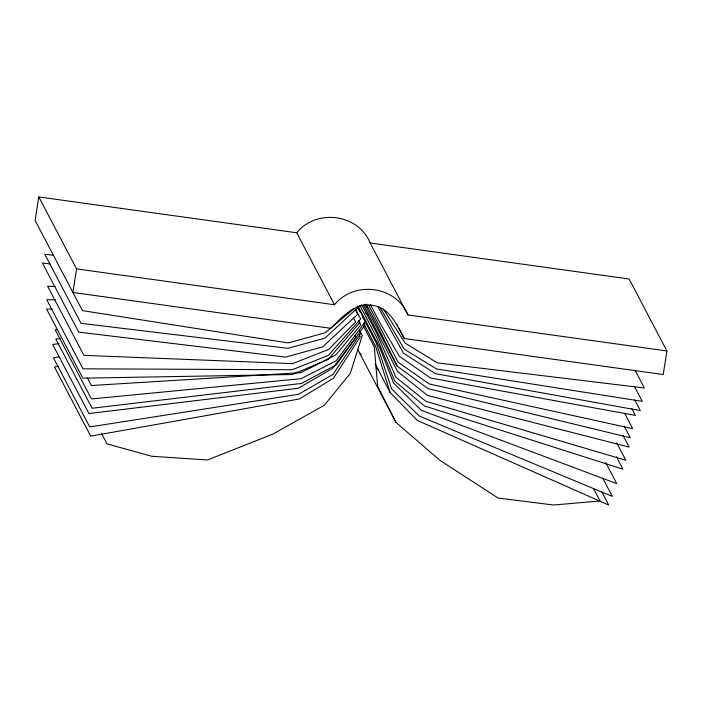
<?xml version="1.0" encoding="UTF-8"?>
<svg xmlns="http://www.w3.org/2000/svg" width="702" height="702" viewBox="0 0 702 702"><rect width="100%" height="100%" fill="white"/><g stroke="black" fill="none" stroke-linecap="round" stroke-linejoin="round"><path stroke-width="1.05" d="M38.785 196.929L76.571 268.892L72.885 292.462L330.817 328.317C341.865 317.479 354.536 302.474 371.955 305.23C389.294 307.248 397.069 325.096 404.273 338.522L663.214 374.517L666.9 350.956L407.959 314.961L370.173 242.989C358.371 213.733 316.26 208.485 296.727 232.783L38.785 196.929L35.1 220.489L82.467 310.626L288.232 342.927L325.263 332.739L354.212 308.468M76.571 268.892L334.503 304.747C354.036 280.449 396.156 285.696 407.959 314.961M360.1 305.44L324.991 338.127L287.96 348.324L81.055 323.35L44.761 254.229L53.431 255.274M58.766 366.268L54.466 367.032L90.751 436.153L299.35 398.973L333.336 378.369L360.301 336.925L359.292 335.012M58.845 356.967L53.431 357.818L89.716 426.939L298.675 394.278L332.967 374.403L360.609 333.511L359.599 331.59M59.047 343.682L52.659 344.454L88.943 413.566L298.332 388.241L332.616 368.366L355.984 337.223L354.975 335.302M60.144 338.618L55.8 339.127L92.094 408.248L301.5 383.432L336.284 364.821L365.049 324.921L364.04 322.999M57.38 329.624L55.204 329.835L91.488 398.955L301.053 378.694L336.109 360.828L365.514 321.516L357.45 306.16M52.062 308.959L46.586 309.055L82.871 378.176L292.339 374.508L328.273 359.398L359.907 322.367L358.897 320.445M55.476 299.728L46.709 299.693L83.003 368.813L292.26 369.726L328.404 355.379L360.626 319.006L355.589 309.406M55.221 286.53L47.613 286.223L83.898 355.344L292.673 363.636L328.817 349.298L355.624 321.964L353.606 318.129M49.974 263.917L42.392 263.004L78.677 332.125L285.591 357.099L322.622 346.911L357.73 314.215L355.212 309.415M370.173 242.989L629.115 278.984L666.9 350.956M364.847 304.686L397.095 366.119L427.966 388.618L630.317 437.794L624.271 426.272M364.645 305.028L367.207 307.081M365.681 313.004L368.243 315.058M357.678 349.359L359.661 353.264L361.319 354.694M376.202 367.55L378.685 369.691M359.661 353.264L395.954 422.385L439.785 460.24L498.008 498.008L553.58 505.019L600.043 500.965L593.497 488.478M375.052 363.776L390.172 392.576L417.33 420.437L608.766 505.071L601.711 491.637M380.581 308.283L404.185 349.14L436.521 368.971L642.277 401.36L634.213 386.003M635.292 370.717L644.366 387.995L437.469 362.934L405.133 343.102L383.327 309.108M634.783 400.017L640.329 410.582L435.389 373.666L403.431 353.106L378.027 306.906M631.853 408.687L635.38 415.408L430.528 377.992L399.254 356.195L380.484 323.824L370.402 304.624M624.613 413.311L632.678 428.676L429.308 383.985L398.034 362.188L368.857 305.467M623.148 435.591L629.194 447.113L427.448 395.401L397.516 371.402L363.443 305.037M616.725 442.927L625.798 460.214L425.912 401.316L395.981 377.316L376.746 333.424L361.627 304.624M616.409 456.695L622.955 469.182L424.333 405.87L394.84 381.195L376.377 336.837L360.249 306.116M605.686 462.539L616.777 483.66L421.297 410.293L393.638 383.064L379.677 347.499L358.002 306.221M602.746 478.159L612.319 496.402L419.278 416.058L391.628 388.829L376.228 342.83L362.618 316.909M396.709 324.131L397.718 326.053M398.727 327.974L404.273 338.522M366.146 304.089L376.219 323.289L397.095 366.119M357.581 307.309L360.1 312.109M363.978 324.131L375.579 346.209L390.172 392.576M363.232 325.754L374.324 346.876L377.606 386.249L395.954 422.385M359.222 322.078L360.731 324.956L336.039 354.756L300.982 372.622L91.339 385.521L87.302 377.843M359.757 330.712L362.276 335.512L350.289 373.42L324.289 405.308L272.964 434.038L207.573 459.95L151.623 456.256L107.011 443.866L101.465 433.301M296.727 232.783L334.503 304.747"/></g></svg>
